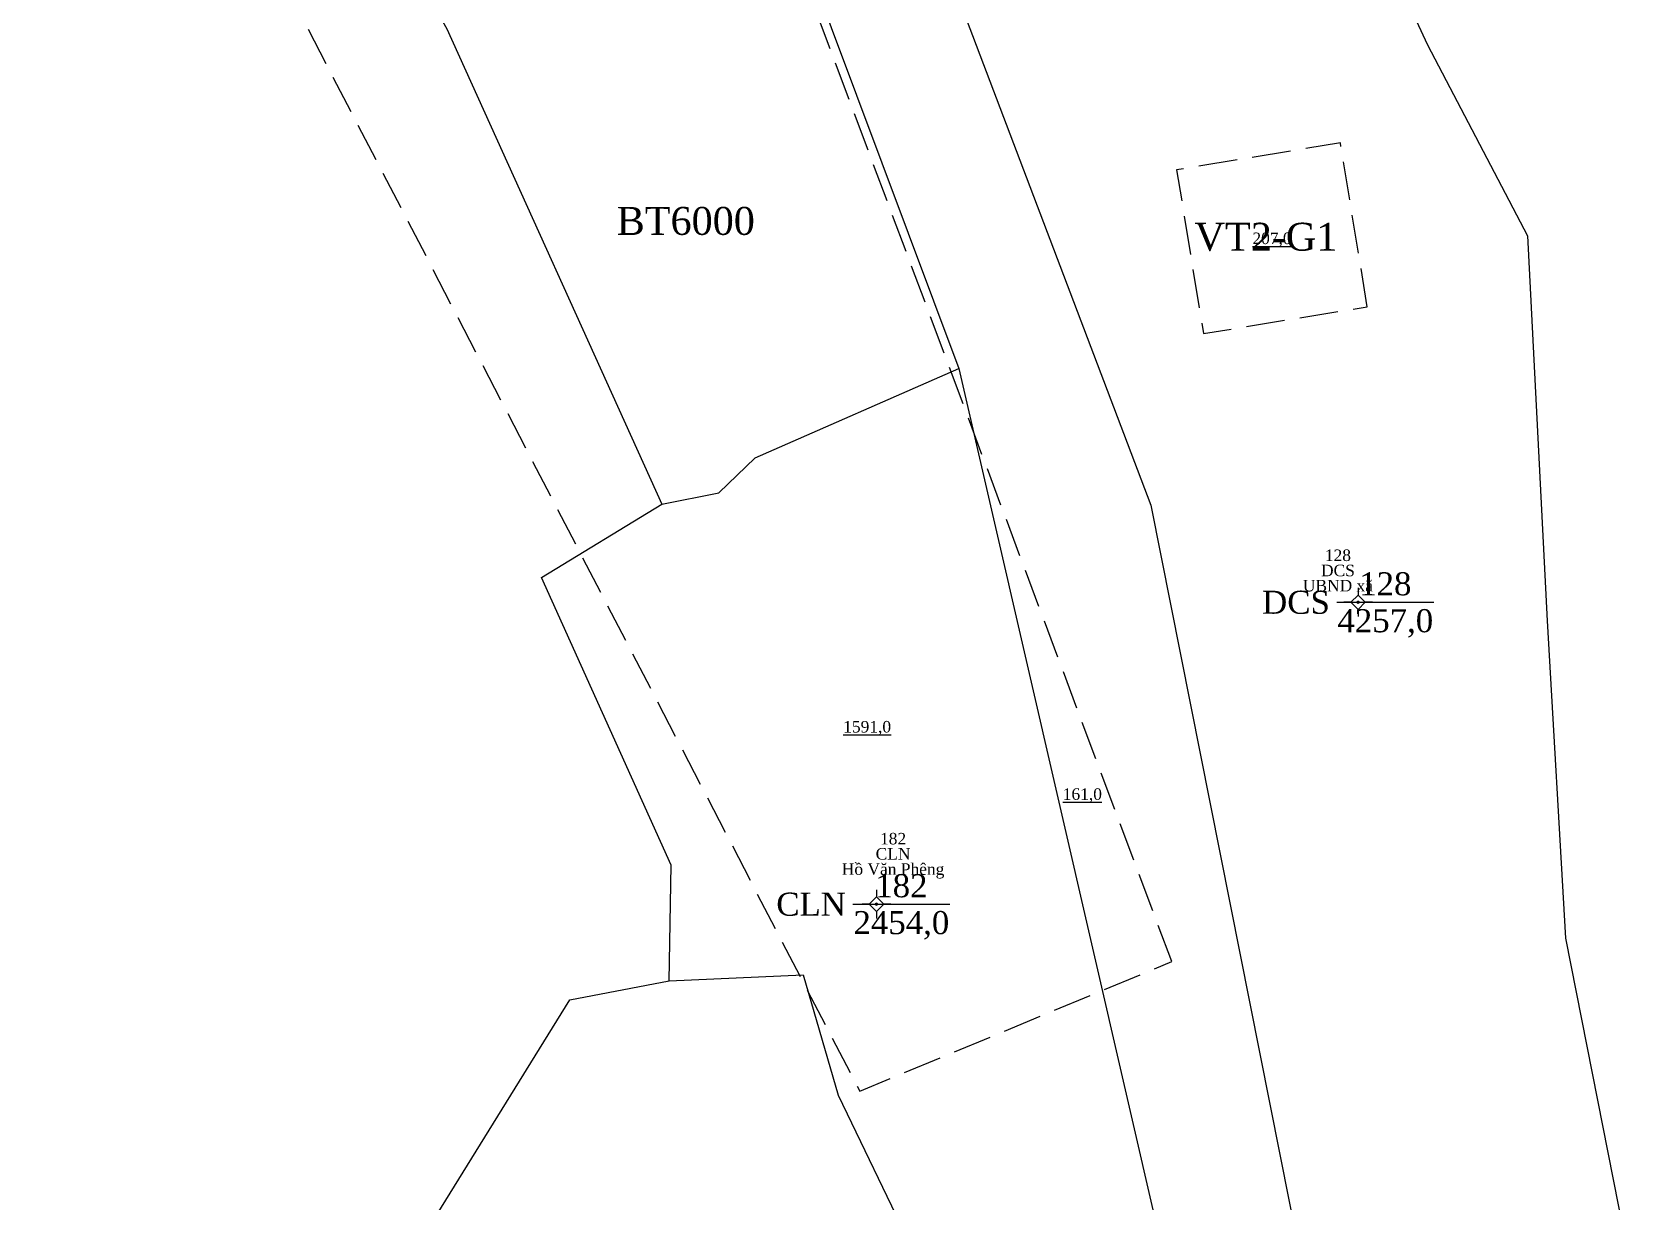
# Model space of a CAD drawing. Header units: metres. Extents: x 543340 to 549474, y 1840490 to 1845220.
# Drawn here: x 547172.5 to 547312, y 1841826.2 to 1841927.6 of the extents above; entities that cross this region are included whole.
import ezdxf
from ezdxf.enums import TextEntityAlignment as Align

# ---------------------------------------------------------------- set-up
doc = ezdxf.new("R2010")
doc.units = ezdxf.units.M
doc.header["$MEASUREMENT"] = 0
doc.linetypes.add('DGN Style 3', pattern=[4.697227, 3.355162, -1.342065])
for name, color, linetype, lineweight in [('Level 10', 7, 'Continuous', 0), ('Level 11', 7, 'Continuous', 0), ('Level 13', 7, 'Continuous', 0), ('Level 15', 7, 'Continuous', 0), ('Level 2', 7, 'Continuous', 0), ('Level 28', 7, 'Continuous', 0), ('Level 30', 7, 'Continuous', 0), ('Level 4', 7, 'Continuous', 0), ('Level 5', 7, 'Continuous', 0)]:
    doc.layers.add(name, color=color, linetype=linetype, lineweight=lineweight)
doc.styles.add('Style-Times New Roman', font='times.ttf')

# ---------------------------------------------------------------- blocks, each defined once
blk = doc.blocks.new('CENTRD')
at = {"layer": 'Level 11', "linetype": 'Continuous', "lineweight": 0}
h = blk.add_hatch(color=1, dxfattribs=at)
edge = h.paths.add_edge_path()
edge.add_arc((0, 0), 1.5, 0, 360)
at = {"layer": 'Level 11', "color": 1, "linetype": 'Continuous', "lineweight": 0}
for p, q in [((-6.25, 0), (-12.5, 0)), ((0, 6.25), (-6.25, 0)), ((-6.25, 0), (0, -6.25)), ((0, 12.5), (0, 6.25)), ((6.25, 0), (0, 6.25)), ((0, -6.25), (6.25, 0)), ((12.5, 0), (6.25, 0)), ((0, -6.25), (0, -12.5))]:
    blk.add_line(p, q, dxfattribs=at)
blk = doc.blocks.new('N_THUA_224')
at = {"layer": 'Level 13', "color": 1, "linetype": 'Continuous', "lineweight": 0}
blk.add_line((-1.85, 0), (6.56, 0), dxfattribs=at)
at = {"layer": 'Level 13', "color": 5, "linetype": 'Continuous', "lineweight": 0, "style": 'Style-Times New Roman'}
blk.add_text('128', height=2, dxfattribs=at).set_placement((2.36, 1.6), align=Align.MIDDLE_CENTER)
at = {"layer": 'Level 2', "color": 3, "linetype": 'Continuous', "lineweight": 0, "style": 'Style-Times New Roman'}
blk.add_text('DCS', height=2, dxfattribs=at).set_placement((-2.45, 0), align=Align.MIDDLE_RIGHT)
at = {"layer": 'Level 4', "color": 1, "linetype": 'Continuous', "lineweight": 0, "style": 'Style-Times New Roman'}
blk.add_text('4257,0', height=2, dxfattribs=at).set_placement((2.36, -1.6), align=Align.MIDDLE_CENTER)
blk = doc.blocks.new('N_THUA_231')
at = {"layer": 'Level 13', "color": 1, "linetype": 'Continuous', "lineweight": 0}
blk.add_line((-2.05, 0), (6.36, 0), dxfattribs=at)
at = {"layer": 'Level 13', "color": 5, "linetype": 'Continuous', "lineweight": 0, "style": 'Style-Times New Roman'}
blk.add_text('182', height=2, dxfattribs=at).set_placement((2.16, 1.6), align=Align.MIDDLE_CENTER)
at = {"layer": 'Level 2', "color": 3, "linetype": 'Continuous', "lineweight": 0, "style": 'Style-Times New Roman'}
blk.add_text('CLN', height=2, dxfattribs=at).set_placement((-2.65, 0), align=Align.MIDDLE_RIGHT)
at = {"layer": 'Level 4', "color": 1, "linetype": 'Continuous', "lineweight": 0, "style": 'Style-Times New Roman'}
blk.add_text('2454,0', height=2, dxfattribs=at).set_placement((2.16, -1.6), align=Align.MIDDLE_CENTER)

msp = doc.modelspace()

# ---------------------------------------------------------------- linework, layer by layer
at = {"layer": 'Level 10', "color": 7, "lineweight": 0}
msp.add_line((547252.88, 1841898.45), (547274.34, 1841805.51), dxfattribs=at)
at = {"layer": 'Level 10', "color": 7, "lineweight": 0, "flags": 128}
for points in [[(547184.13, 1842011.26), (547183.81, 1842011.3), (547183.6, 1842010.78), (547175.42, 1841990.62), (547191.03, 1841958.76), (547193, 1841955.28), (547208.47, 1841927.92), (547227.12, 1841886.68)], [(547195.33, 1842000), (547212.12, 1841983.11), (547224.98, 1841963.48), (547239.41, 1841934.47), (547241.82, 1841928.03), (547252.88, 1841898.45)], [(547283.74, 1841947.62), (547293.55, 1841926.52), (547302.21, 1841909.96), (547303.92, 1841876.56), (547305.53, 1841849.03), (547311.97, 1841816.38)], [(547252.65, 1841931.08), (547269.56, 1841886.58), (547285.03, 1841808.72)], [(547227.12, 1841886.68), (547232.07, 1841887.66), (547235.23, 1841890.71), (547252.88, 1841898.45)], [(547227.77, 1841845.32), (547227.95, 1841855.35), (547216.69, 1841880.31), (547227.12, 1841886.68)], [(547195.16, 1841804.9), (547219.14, 1841843.69), (547227.77, 1841845.32)], [(547227.77, 1841845.32), (547239.38, 1841845.86), (547242.42, 1841835.41), (547248.59, 1841822.63), (547261.07, 1841811.73), (547274.34, 1841805.51)]]:
    msp.add_lwpolyline(points, dxfattribs=at)
at = {"layer": 'Level 30', "color": 5, "linetype": 'DGN Style 3', "lineweight": 13, "flags": 128}
for points in [[(547271.37, 1841847), (547237.39, 1841937.78), (547192.35, 1842002.86), (547172.51, 1841973.95), (547244.3, 1841835.75), (547271.37, 1841847)], [(547288.33, 1841903.81), (547285.99, 1841918.02), (547271.78, 1841915.68), (547274.12, 1841901.47), (547288.33, 1841903.81)]]:
    msp.add_lwpolyline(points, dxfattribs=at)

# ---------------------------------------------------------------- block references
at = {"layer": 'Level 11', "color": 1, "linetype": 'Continuous', "lineweight": 0, "xscale": 0.1, "yscale": 0.1, "zscale": 0.1}
for p in [(547287.53, 1841878.17), (547245.75, 1841851.98)]:
    msp.add_blockref('CENTRD', p, dxfattribs=at)
at = {"layer": 'Level 2', "color": 3, "linetype": 'Continuous', "lineweight": 0}
for name, p in [('N_THUA_224', (547287.53, 1841878.17)), ('N_THUA_231', (547245.75, 1841851.98))]:
    msp.add_blockref(name, p, dxfattribs=at)

# ---------------------------------------------------------------- texts
at = {"layer": 'Level 15', "color": 1, "linetype": 'Continuous', "lineweight": 0, "char_height": 1, "attachment_point": 5, "line_spacing_factor": 0.790495, "style": 'Style-Times New Roman'}
for s, insert in [('128\\PDCS\\PUBND xã', (547285.78, 1841880.92)), ('182\\PCLN\\PHồ Văn Phêng', (547247.19, 1841856.18))]:
    msp.add_mtext(s, dxfattribs=dict(at, insert=insert))
at = {"layer": 'Level 28', "color": 1, "lineweight": 0, "style": 'Style-Times New Roman'}
for s, p in [('BT6000', (547223.21, 1841910.04)), ('VT2-G1', (547273.34, 1841908.67))]:
    msp.add_text(s, height=2.422, dxfattribs=at).set_placement(p)
at = {"layer": 'Level 5', "color": 5, "linetype": 'Continuous', "lineweight": 0, "style": 'Style-Times New Roman'}
for s, p in [('%%u207,0%%U', (547280.06, 1841909.74)), ('%%u1591,0%%U', (547244.94, 1841867.37)), ('%%u161,0%%U', (547263.61, 1841861.53))]:
    msp.add_text(s, height=1, dxfattribs=at).set_placement(p, align=Align.MIDDLE_CENTER)

doc.saveas('drawing.dxf')
